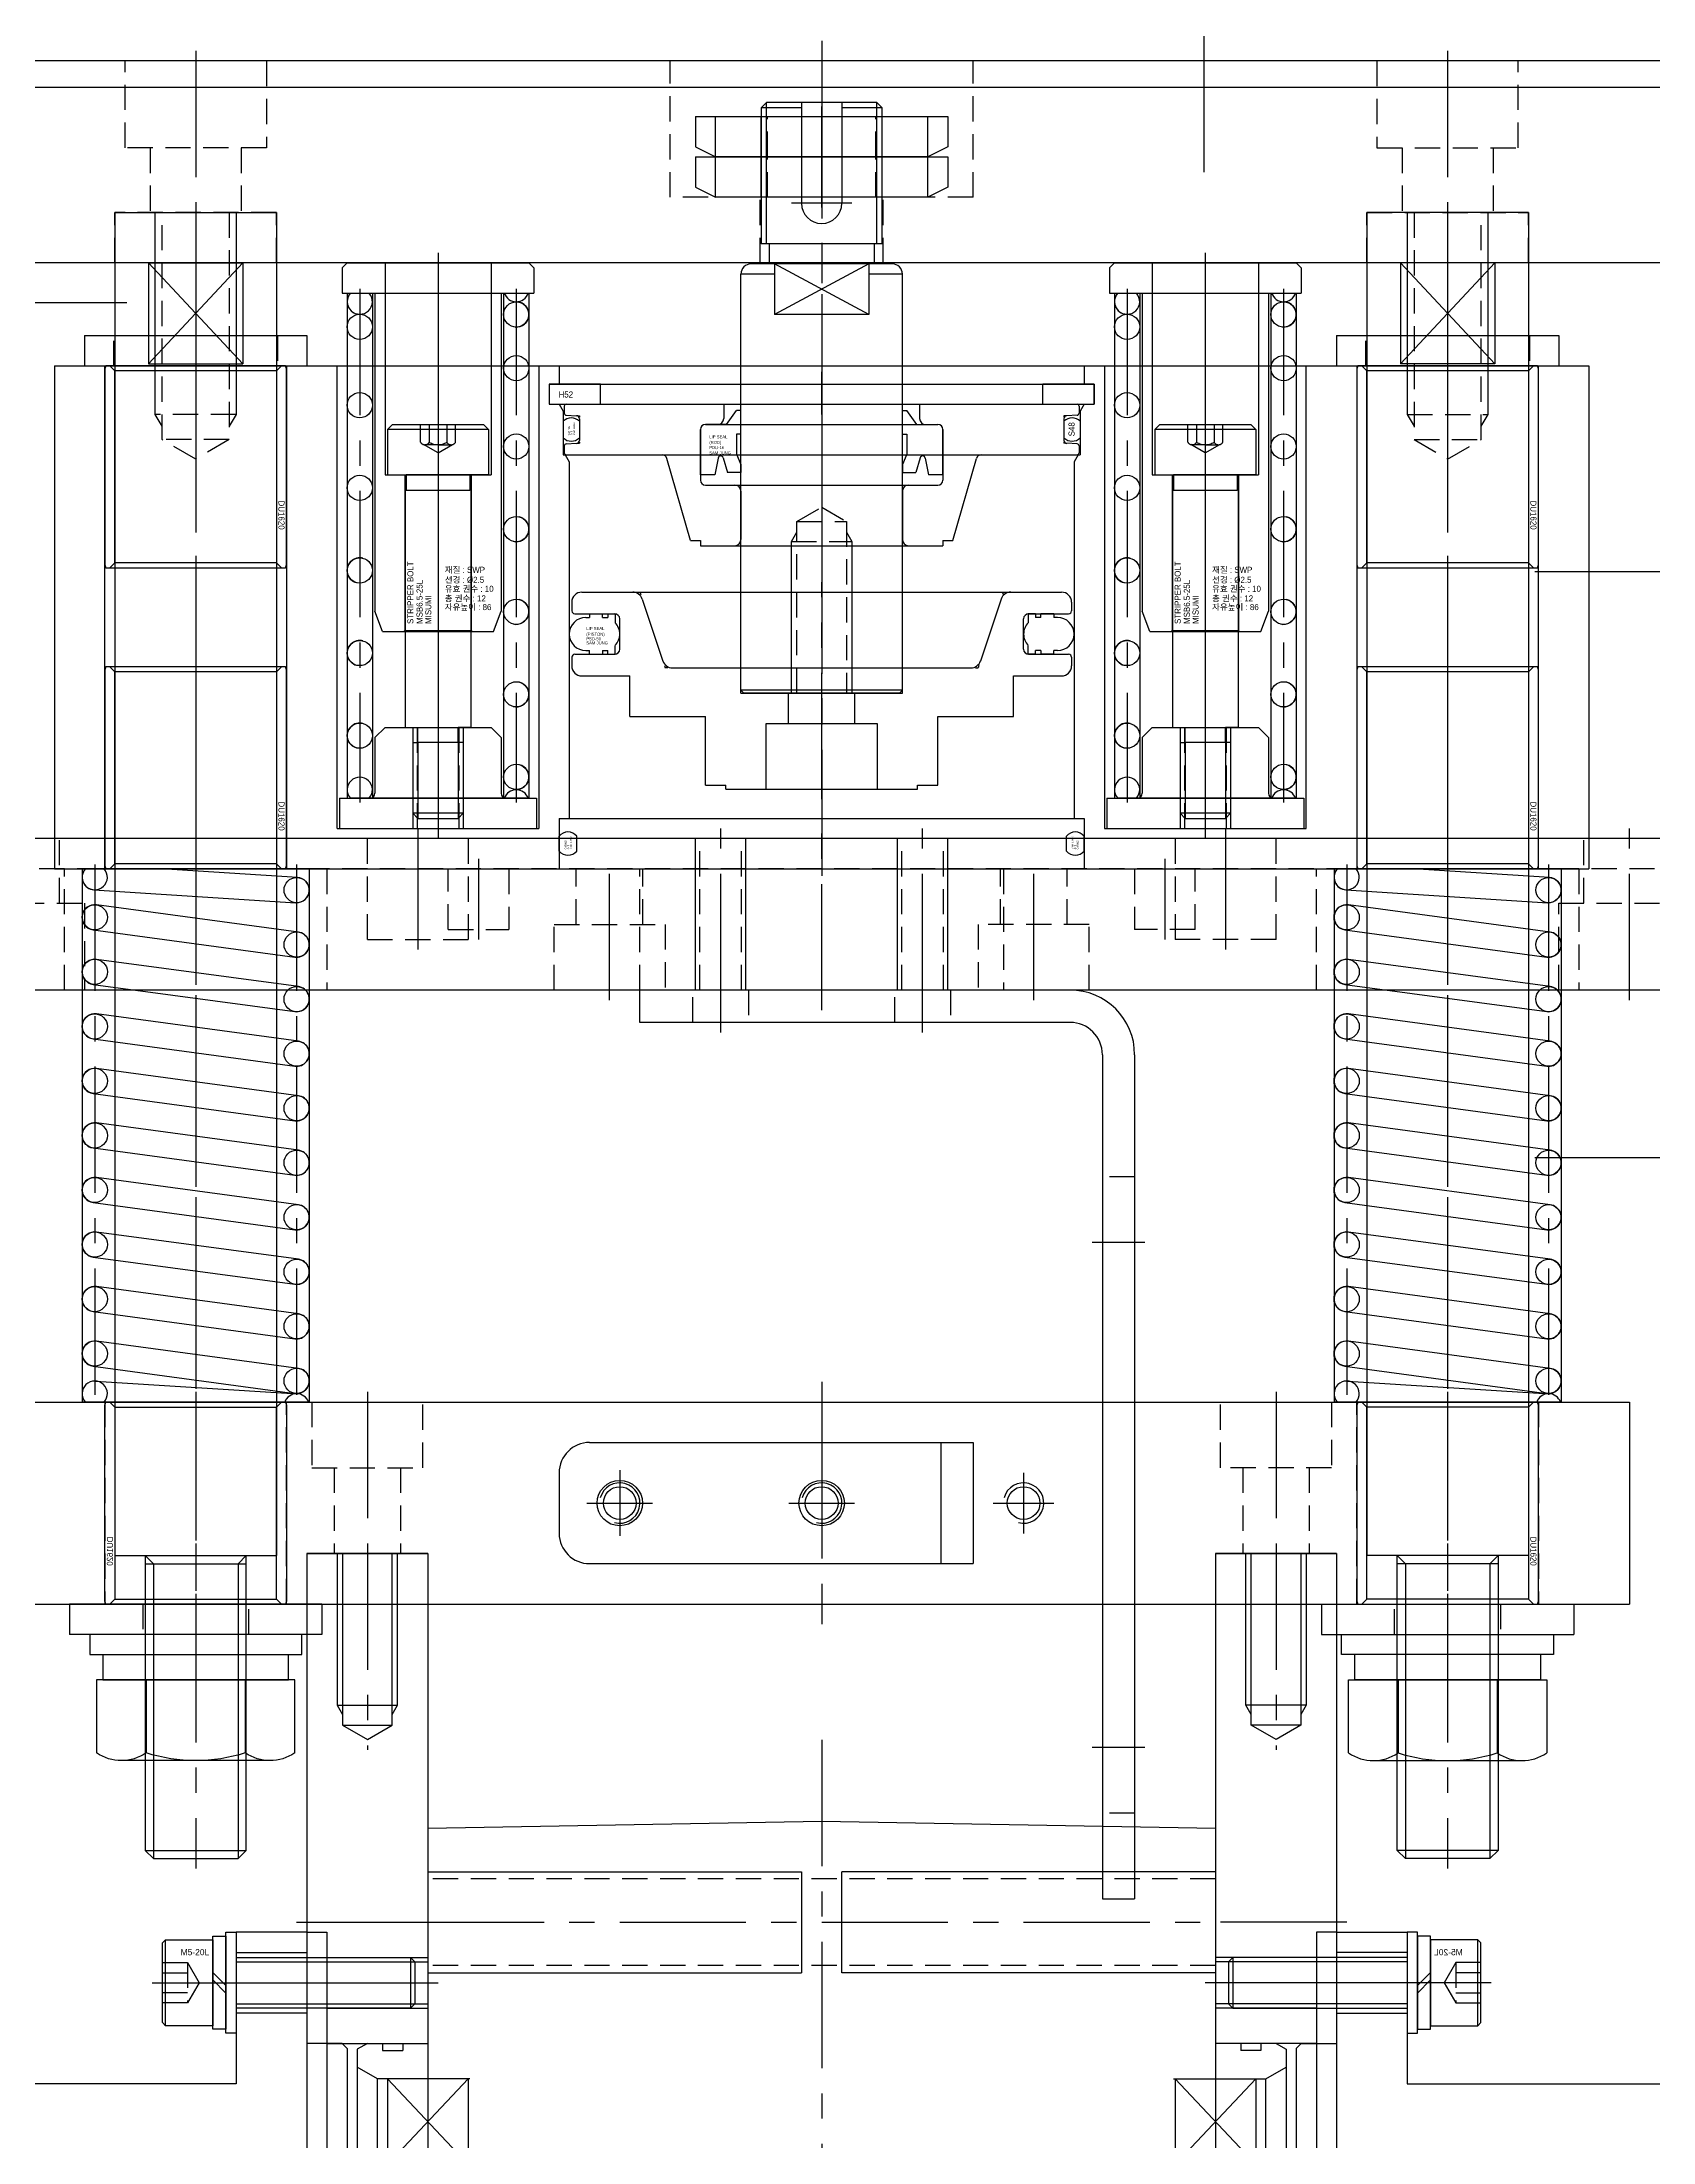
# Model space of a CAD drawing. Header units: inches. Extents: x 0 to 23821, y 0 to 11279.
# Drawn here: x 15064.4 to 15224, y 4701.2 to 4909.1 of the extents above; entities that cross this region are included whole.
import ezdxf
from ezdxf.enums import TextEntityAlignment as Align

# ---------------------------------------------------------------- set-up
doc = ezdxf.new("R2010")
doc.units = ezdxf.units.IN
doc.header["$LTSCALE"] = 10
doc.header["$MEASUREMENT"] = 0
for name, pattern in [('CENTER', [2, 1.25, -0.25, 0.25, -0.25]), ('HIDDEN', [0.375, 0.25, -0.125]), ('PHANTOM', [2.5, 1.25, -0.25, 0.25, -0.25, 0.25, -0.25])]:
    doc.linetypes.add(name, pattern=pattern)
for name, color, linetype in [('11', 1, 'CENTER'), ('22', 2, 'HIDDEN'), ('44', 4, 'Continuous'), ('55', 5, 'Continuous'), ('77', 40, 'HIDDEN'), ('99', 181, 'Continuous'), ('A', 8, 'Continuous'), ('BOM-T', 4, 'Continuous'), ('D', 3, 'Continuous'), ('T', 3, 'Continuous'), ('V', 1, 'Continuous'), ('Y', 60, 'Continuous')]:
    doc.layers.add(name, color=color, linetype=linetype)
doc.layers.add('33', color=3, linetype='PHANTOM', lineweight=9)
doc.styles.add('SCI', font='')
doc.styles.get("Standard").update_dxf_attribs({"font": 'arial.ttf'})
doc.styles.get('SCI').set_extended_font_data('Gulim')

# ---------------------------------------------------------------- blocks, each defined once
blk = doc.blocks.new('A$C04eb79b5')
for p, q in [((-9.5, 36), (-9, 36.5)), ((-9.5, 36), (-9.5, 33.5)), ((-9, 36.5), (9, 36.5)), ((-5.25, 36.5), (-5.25, 15.5)), ((5.25, 36.5), (5.25, 15.5)), ((9, 36.5), (9.5, 36)), ((9.5, 36), (9.5, 33.5)), ((-9.5, 33.5), (-6.25, 33.5)), ((-6.25, 33.5), (-6.25, 2)), ((6.25, 33.5), (9.5, 33.5)), ((6.25, 33.5), (6.25, 2)), ((-5.25, 15.5), (5.25, 15.5)), ((-3.3, 15.5), (-3.3, 0.1)), ((3.3, 15.5), (3.3, 0.1)), ((-5.5, 0), (-6.25, 2)), ((-5.5, 0), (5.5, 0)), ((-3.3, 0.1), (-3.4, 0)), ((-3.3, 0.1), (3.3, 0.1)), ((3.3, 0.1), (3.4, 0)), ((5.5, 0), (6.25, 2))]:
    blk.add_line(p, q)
at = {"layer": '11'}
blk.add_line((0, 37.5), (0, -1), dxfattribs=at)
blk = doc.blocks.new('A$C1a9499ba')
for p, q in [((-4.5, 5), (-5, 4.5)), ((5, 4.5), (-5, 4.5)), ((-5, 4.5), (-5, 0)), ((-4.5, 5), (4.5, 5)), ((5, 4.5), (4.5, 5)), ((5, 4.5), (5, 0)), ((-5, 0), (-3.15, 0)), ((3.15, 0), (-3.15, 0)), ((-3.15, 0), (-3.15, -1.5)), ((5, 0), (3.15, 0)), ((3.15, 0), (3.15, -1.5)), ((-3.25, -1.5), (-3.25, -25)), ((-3.25, -1.5), (-3.15, -1.5)), ((-3.15, -1.5), (3.15, -1.5)), ((3.25, -1.5), (3.15, -1.5)), ((3.25, -1.5), (3.25, -25)), ((-3.25, -25), (-2, -25)), ((-2.5, -26.5), (-2.5, -33.5)), ((-2.5, -26.5), (-2, -26.5)), ((-2, -25), (2, -25)), ((-2, -26.5), (-2, -25)), ((2, -26.5), (-2, -26.5)), ((2, -26.5), (2, -25)), ((3.25, -25), (2, -25)), ((2.5, -26.5), (2, -26.5)), ((2.5, -26.5), (2.5, -33.5)), ((-2, -34), (-2.5, -33.5)), ((-2, -34), (2, -34)), ((2, -34), (2.5, -33.5))]:
    blk.add_line(p, q)
at = {"layer": '11'}
blk.add_line((0, 6.5), (0, -35.5), dxfattribs=at)
at = {"layer": '22'}
for p, q in [((-1.73, 3.25), (-1.73, 5)), ((-0.87, 5), (-0.87, 3.25)), ((0.87, 5), (0.87, 3.25)), ((1.73, 3.25), (1.73, 5)), ((0, 2.19), (-1.43, 3.02)), ((0, 3), (-1.3, 3)), ((0, 2.19), (1.43, 3.02)), ((0, 3), (1.3, 3))]:
    blk.add_line(p, q, dxfattribs=at)
for centre, radius, start, end in [((-1.3, 3.5), 0.504, 210.6948, 329.3052), ((0, 4.64), 1.64, 238.2223, 301.7777), ((1.3, 3.5), 0.504, 210.6948, 329.3052)]:
    blk.add_arc(centre, radius, start, end, dxfattribs=at)
at = {"layer": 'T'}
for p, q in [((-2, -26.5), (-2, -34)), ((2, -26.5), (2, -34)), ((2.5, -33.5), (-2.5, -33.5))]:
    blk.add_line(p, q, dxfattribs=at)
at = {"layer": 'BOM-T', "color": 4, "style": 'SCI'}
for s, p in [('STRIPPER BOLT', (-2.44, -14.75)), ('MSB6.5-25L', (-1.53, -14.75)), ('MISUMI', (-0.67, -14.75))]:
    blk.add_text(s, height=0.6, rotation=90, dxfattribs=at).set_placement(p)
blk = doc.blocks.new('A$C4e8ac38a')
for p, q in [((-6.25, -1), (-5.25, 0)), ((-5.25, 0), (5.25, 0)), ((5.25, 0), (6.25, -1)), ((-6.25, -1), (-6.25, -6.5)), ((6.25, -1), (6.25, -6.5)), ((-9.75, -7), (-9.75, -10)), ((-9.75, -7), (9.75, -7)), ((9.75, -7), (9.75, -10)), ((-9.75, -10), (9.75, -10))]:
    blk.add_line(p, q)
for centre, start, end in [((-6.75, -6.5), 270, 0), ((6.75, -6.5), 180, 270)]:
    blk.add_arc(centre, 0.5, start, end)
at = {"layer": '11'}
blk.add_line((0, 1), (0, -11), dxfattribs=at)
at = {"layer": '22'}
for p, q in [((-2.07, 0), (-2.07, -10)), ((2.07, 0), (2.07, -10))]:
    blk.add_line(p, q, dxfattribs=at)
at = {"layer": 'T'}
for p, q in [((-2.5, 0), (-2.5, -10)), ((2.5, 0), (2.5, -10))]:
    blk.add_line(p, q, dxfattribs=at)
blk = doc.blocks.new('A$C8942ce96')
for p, q in [((-9, 50), (-9, 0)), ((-9, 50), (9, 50)), ((-6.5, 50), (-6.5, 0)), ((6.5, 50), (6.5, 0)), ((9, 50), (9, 0)), ((-9, 0), (-8.68, 0)), ((9, 0), (-8.68, 0))]:
    blk.add_line(p, q)
for centre in [(-7.75, 46.67), (7.75, 47.9), (7.75, 42.58), (-7.75, 38.91), (7.75, 34.82), (-7.75, 30.73), (7.75, 26.64), (-7.75, 22.55), (7.75, 18.46), (-7.75, 14.37), (7.75, 10.28), (-7.75, 6.19), (7.75, 2.1)]:
    blk.add_circle(centre, 1.25)
for centre, start, end in [((-7.75, 49.17), 138.1897, 265.3159), ((-7.75, 49.17), 138.1897, 41.8103), ((7.75, 50.41), 198.9072, 341.0928), ((7.75, 47.9), 265.3159, 85.3159), ((7.75, 26.64), 255.2194, 75.2194), ((-7.75, 22.55), 75.2194, 255.2194), ((7.75, 18.46), 255.2194, 75.2194), ((-7.75, 14.37), 75.2194, 255.2194), ((7.75, 10.28), 255.2194, 75.2194), ((-7.75, 6.19), 75.2194, 255.2194), ((-7.75, 0.83), 318.1897, 221.8103), ((7.75, 2.1), 255.2194, 75.2194), ((7.75, -0.42), 19.4712, 160.5288)]:
    blk.add_arc(centre, 1.25, start, end)
at = {"layer": '11'}
for p, q in [((0, 52.5), (0, -2.5)), ((-7.75, 50.42), (-7.75, -0.42)), ((7.75, 50.42), (7.75, -0.42))]:
    blk.add_line(p, q, dxfattribs=at)
at = {"layer": 'BOM-T', "style": 'SCI'}
for s, p in [('재질 : SWP', (0.67, 22.61)), ('선경 : %%C2.5', (0.67, 21.62)), ('유효 권수 : 10', (0.67, 20.73)), ('자유높이 : 86', (0.67, 18.92)), ('총 권수 : 12', (0.67, 19.78))]:
    blk.add_text(s, height=0.6, dxfattribs=at).set_placement(p, align=Align.MIDDLE_LEFT)
blk = doc.blocks.new('A$Cdd27287a')
for name, p in [('A$C04eb79b5', (0, 19.5)), ('A$C4e8ac38a', (0, 10))]:
    blk.add_blockref(name, p)
at = {"layer": '99'}
blk.add_blockref('A$C1a9499ba', (0, 35), dxfattribs=at)
at = {"layer": 'Y'}
blk.add_blockref('A$C8942ce96', (0, 3), dxfattribs=at)
blk = doc.blocks.new('A$C9f0eecd2')
for p, q in [((0, 49.8), (0, 0)), ((0, 49.8), (152, 49.8)), ((5, 0), (5, 49.8)), ((23, 49.8), (23, 0)), ((28, 4), (28, 49.8)), ((48, 49.8), (48, 4)), ((49, 48), (103, 48)), ((49, 48), (49, 46)), ((50, 49.8), (50, 48)), ((102, 49.8), (102, 48)), ((103, 48), (103, 46)), ((104, 49.8), (104, 4)), ((124, 4), (124, 49.8)), ((129, 49.8), (129, 0)), ((147, 0), (147, 49.8)), ((152, 49.8), (152, 0)), ((49, 46), (103, 46)), ((50, 46), (50.4, 45.31)), ((102, 46), (101.6, 45.31)), ((50.4, 45.31), (50.4, 41)), ((101.6, 45.31), (101.6, 41)), ((50.4, 41), (101.6, 41)), ((50.6, 41), (51, 40.31)), ((51, 40.31), (51, 5)), ((101.4, 41), (101, 40.31)), ((101, 40.31), (101, 5)), ((50, 5), (102, 5)), ((50, 5), (50, 0)), ((102, 5), (102, 0)), ((28, 4), (48, 4)), ((104, 4), (124, 4)), ((0, 0), (152, 0))]:
    blk.add_line(p, q)
at = {"layer": '11'}
for p, q in [((14, 50.8), (14, -1)), ((38, 50.8), (38, 3)), ((76, 51.8), (76, -2)), ((114, 50.8), (114, 3)), ((138, 50.8), (138, -1))]:
    blk.add_line(p, q, dxfattribs=at)
blk = doc.blocks.new('A$Cc19c7603')
for p, q in [((-25.3, 0), (25.3, 0)), ((-9.7, 0), (-9.7, -1.4)), ((9.7, 0), (9.7, -1.4)), ((-25.5, -0.2), (-25.5, -0.88)), ((-25.31, -1.08), (-24.28, -1.14)), ((-24, -1.43), (-24, -3.57)), ((-11.5, -2), (11.5, -2)), ((24, -1.43), (24, -3.57)), ((25.31, -1.08), (24.28, -1.14)), ((25.5, -0.2), (25.5, -0.88)), ((-25.5, -4.12), (-25.5, -4.8)), ((-25.31, -3.92), (-24.28, -3.86)), ((-12, -2.5), (-12, -7.5)), ((12, -2.5), (12, -7.5)), ((25.31, -3.92), (24.28, -3.86)), ((25.5, -4.12), (25.5, -4.8)), ((-25.3, -5), (-15.81, -5)), ((-13, -13.5), (-15.33, -5.36)), ((13, -13.5), (15.33, -5.36)), ((15.81, -5), (25.3, -5)), ((-11.5, -8), (11.5, -8)), ((-8, -8.6), (-8, -13.4)), ((8, -8.6), (8, -13.4)), ((-13, -13.5), (-12, -13.5)), ((-12, -13.5), (-12, -14)), ((-12, -14), (12, -14)), ((12, -13.5), (13, -13.5)), ((12, -13.5), (12, -14))]:
    blk.add_line(p, q)
for centre, radius, start, end in [((-25.3, -0.2), 0.2, 90, 180), ((25.3, -0.2), 0.2, 0, 90), ((-25.3, -0.88), 0.2, 180, 267), ((-24.3, -1.43), 0.3, 0, 87), ((-11.5, -2.5), 0.5, 90, 180), ((-10.3, -1.4), 0.6, 270, 0), ((10.3, -1.4), 0.6, 180, 270), ((11.5, -2.5), 0.5, 0, 90), ((24.3, -1.43), 0.3, 93, 180), ((25.3, -0.88), 0.2, 273, 0), ((-25.3, -4.12), 0.2, 93, 180), ((-24.3, -3.57), 0.3, 273, 0), ((24.3, -3.57), 0.3, 180, 267), ((25.3, -4.12), 0.2, 0, 87), ((-25.3, -4.8), 0.2, 180, 270), ((-15.81, -5.5), 0.5, 16, 90), ((15.81, -5.5), 0.5, 90, 164), ((25.3, -4.8), 0.2, 270, 0), ((-11.5, -7.5), 0.5, 180, 270), ((-8.6, -8.6), 0.6, 0, 90), ((8.6, -8.6), 0.6, 90, 180), ((11.5, -7.5), 0.5, 270, 0), ((-8.6, -13.4), 0.6, 270, 0), ((8.6, -13.4), 0.6, 180, 270)]:
    blk.add_arc(centre, radius, start, end)
at = {"layer": '11'}
for p, q in [((0, 1), (0, -15)), ((-24.11, -1.14), (-24, -1.15)), ((-24, -1.15), (-24, -1.26)), ((24.11, -1.14), (24, -1.15)), ((24, -1.15), (24, -1.26)), ((-24.11, -3.86), (-24, -3.85)), ((-24, -3.74), (-24, -3.85)), ((24, -3.74), (24, -3.85)), ((24.11, -3.86), (24, -3.85))]:
    blk.add_line(p, q, dxfattribs=at)
blk = doc.blocks.new('A$C24b7d5b9')
for p, q in [((-27, 2), (-27, 0)), ((-21.9, 2), (-27, 2)), ((-27, 0), (-21.9, 0)), ((-21.9, 0), (-21.9, 2)), ((27, 2), (21.9, 2)), ((21.9, 0), (21.9, 2)), ((21.9, 0), (27, 0)), ((27, 0), (27, 2))]:
    blk.add_line(p, q)
at = {"layer": '11'}
blk.add_line((0, -1), (0, 3.2), dxfattribs=at)
at = {"layer": 'BOM-T', "color": 4, "style": 'SCI'}
blk.add_text('H52', height=0.6, dxfattribs=at).set_placement((-26.06, 0.97), align=Align.MIDDLE_LEFT)
blk = doc.blocks.new('A$Cff9fe54a')
for p, q in [((-1.6, 0.83), (-1.6, -0.83)), ((0, 0.83), (0, -0.83)), ((48, 0.83), (48, -0.83)), ((49.6, 0.83), (49.6, -0.83))]:
    blk.add_line(p, q)
for centre, start, end in [((-0.8, 0), 45.9208, 134.0792), ((48.8, 0), 45.9208, 134.0792), ((-0.8, 0), 225.9208, 314.0792), ((48.8, 0), 225.9208, 314.0792)]:
    blk.add_arc(centre, 1.15, start, end)
at = {"layer": 'BOM-T', "color": 4, "style": 'SCI'}
for s, height, p in [('O-RING', 0.18, (-1.03, -0.57)), ('SMA JUNG', 0.18, (-0.52, -0.57)), ('S48', 0.6, (48.75, -0.67)), ('S48', 0.18, (-0.77, -0.57))]:
    blk.add_text(s, height=height, rotation=90, dxfattribs=at).set_placement(p, align=Align.MIDDLE_LEFT)
blk = doc.blocks.new('A$C997b4499')
for p, q in [((2.08, 0), (0, 0)), ((2.08, 0), (3.07, 1.4)), ((3.5, 1.4), (3.07, 1.4)), ((3.5, -0.96), (3.5, 1.4)), ((19.5, -0.96), (19.5, 1.4)), ((19.5, 1.4), (19.93, 1.4)), ((20.92, 0), (19.93, 1.4)), ((20.92, 0), (23, 0)), ((-0.5, -5), (-0.5, -0.5)), ((3.5, -0.96), (3.08, -0.96)), ((3.08, -0.96), (3.08, -2.93)), ((19.5, -0.96), (19.92, -0.96)), ((19.92, -0.96), (19.92, -2.93)), ((23.5, -5), (23.5, -0.5)), ((1.24, -3.32), (0.92, -5)), ((1.75, -3.29), (2.18, -4.75)), ((3.08, -2.93), (3.5, -3.97)), ((3.5, -3.97), (3.5, -4.75)), ((19.92, -2.93), (19.5, -3.97)), ((19.5, -3.97), (19.5, -4.75)), ((21.25, -3.29), (20.82, -4.75)), ((21.76, -3.32), (22.08, -5)), ((0.92, -5), (-0.5, -5)), ((3.5, -4.75), (2.18, -4.75)), ((19.5, -4.75), (20.82, -4.75)), ((23.5, -5), (22.08, -5))]:
    blk.add_line(p, q)
for centre, radius, start, end in [((0, -0.5), 0.5, 90, 180), ((23, -0.5), 0.5, 0, 90), ((1.5, -3.37), 0.266, 16.1697, 169.2292), ((21.5, -3.37), 0.266, 10.7708, 163.8303)]:
    blk.add_arc(centre, radius, start, end)
at = {"layer": 'BOM-T', "color": 4, "style": 'SCI'}
for s, p in [('(ROD)', (0.37, -1.78)), ('LIP SEAL', (0.37, -1.22)), ('SAM JUNG', (0.37, -2.81)), ('PDU-16', (0.37, -2.29))]:
    blk.add_text(s, height=0.3, dxfattribs=at).set_placement(p, align=Align.MIDDLE_LEFT)
blk = doc.blocks.new('A$Ca75ebea3')
for p, q in [((-1.75, -0.75), (-1.75, 0.75)), ((0, -0.75), (0, 0.75)), ((48.5, -0.75), (48.5, 0.75)), ((50.25, -0.75), (50.25, 0.75))]:
    blk.add_line(p, q)
for centre, start, end in [((-0.88, 0), 40.4591, 139.5409), ((49.37, 0), 40.4591, 139.5409), ((-0.88, 0), 220.4591, 319.5409), ((49.37, 0), 220.4591, 319.5409)]:
    blk.add_arc(centre, 1.15, start, end)
at = {"layer": 'BOM-T', "color": 4, "style": 'SCI'}
for s, p in [('O-RING', (-1.11, -0.57)), ('SMA JUNG', (-0.6, -0.57)), ('SMA JUNG', (49.09, -0.57)), ('O-RING', (49.6, -0.57)), ('S48', (-0.85, -0.57)), ('S48', (49.34, -0.57))]:
    blk.add_text(s, height=0.18, rotation=90, dxfattribs=at).set_placement(p, align=Align.MIDDLE_LEFT)
blk = doc.blocks.new('A$C4dc35605')
for p, q in [((-11, 3), (-11, 0)), ((-11, 3), (11, 3)), ((11, 3), (11, 0)), ((-11, 0), (11, 0))]:
    blk.add_line(p, q)
at = {"layer": '11'}
blk.add_line((0, 4), (0, -1), dxfattribs=at)
at = {"layer": '22'}
for p, q in [((-8.1, 0), (-8.1, 3)), ((8.1, 3), (8.1, 0))]:
    blk.add_line(p, q, dxfattribs=at)
blk = doc.blocks.new('A$Cb0f502e2')
for p, q in [((-8.892, 0), (-9, -0.3)), ((8.892, 0), (-8.892, 0)), ((-8, -0.5), (-8.5, 0)), ((8.5, 0), (8, -0.5)), ((9, -0.3), (8.892, 0)), ((-9, -0.3), (-9, -19.7)), ((-8, -19.5), (-8, -0.5)), ((8, -0.5), (-8, -0.5)), ((8, -0.5), (8, -19.5)), ((9, -19.7), (9, -0.3)), ((-9, -19.7), (-8.892, -20)), ((-8.892, -20), (8.892, -20)), ((-8.5, -20), (-8, -19.5)), ((8, -19.5), (-8, -19.5)), ((8, -19.5), (8.5, -20)), ((8.892, -20), (9, -19.7))]:
    blk.add_line(p, q)
at = {"layer": '11'}
blk.add_line((0, 1), (0, -21), dxfattribs=at)
at = {"layer": 'BOM-T', "color": 4, "style": 'SCI'}
blk.add_text('DU1620', height=0.6, rotation=270, dxfattribs=at).set_placement((8.2, -13.333))
blk = doc.blocks.new('A$Cca6c217e')
for p, q in [((-5.46, 58.5), (-6, 57.96)), ((5.46, 58.5), (-5.46, 58.5)), ((-2, 58.5), (-2, 48.5)), ((2, 58.5), (2, 48.5)), ((6, 57.96), (5.46, 58.5)), ((-6, 57.96), (-6, 44.5)), ((-2, 57.96), (-6, 57.96)), ((6, 57.96), (2, 57.96)), ((6, 44.5), (6, 57.96)), ((6, 44.5), (-6, 44.5)), ((-5.2, 44.5), (-5.2, 42.5)), ((5.2, 44.5), (5.2, 42.5)), ((7, 42.5), (-7, 42.5)), ((-4.66, 42.5), (-4.66, 37.5)), ((4.66, 42.5), (4.66, 37.5)), ((-8, 0.3), (-8, 41.5)), ((8, 0.3), (8, 41.5)), ((4.66, 37.5), (-4.66, 37.5)), ((-7.7, 0), (-8, 0.3)), ((7.7, 0), (-7.7, 0)), ((8, 0.3), (7.7, 0))]:
    blk.add_line(p, q)
for centre, radius, start, end in [((0, 48.5), 2, 180, 0), ((-7, 41.5), 1, 90, 180), ((7, 41.5), 1, 0, 90)]:
    blk.add_arc(centre, radius, start, end)
at = {"layer": '11'}
for p, q in [((0, 59.5), (0, -1)), ((3, 48.5), (-3, 48.5))]:
    blk.add_line(p, q, dxfattribs=at)
at = {"layer": '22'}
for p, q in [((-2.46, 17), (0, 18.42)), ((-2.46, 0), (-2.46, 17)), ((-2.46, 17), (2.46, 17)), ((0, 18.42), (2.46, 17)), ((2.46, 17), (2.46, 0)), ((-3, 15), (3, 15))]:
    blk.add_line(p, q, dxfattribs=at)
at = {"layer": 'A'}
for p, q in [((4.66, 37.5), (-4.66, 42.5)), ((4.66, 42.5), (-4.66, 37.5)), ((-4.66, 41.5), (-8, 41.5)), ((8, 41.5), (4.66, 41.5)), ((8, 0.3), (-8, 0.3))]:
    blk.add_line(p, q, dxfattribs=at)
at = {"layer": 'T'}
for p, q in [((-5.46, 44.5), (-5.46, 58.5)), ((5.46, 44.5), (5.46, 58.5)), ((-3, 15), (-2.46, 15.94)), ((-3, 0), (-3, 15)), ((2.46, 15.94), (3, 15)), ((3, 15), (3, 0))]:
    blk.add_line(p, q, dxfattribs=at)
blk = doc.blocks.new('A$Cc859a43e')
for p, q in [((-24.75, 9), (-24.75, 8.15)), ((-23.75, 10), (23.75, 10)), ((-17.77, 9.32), (-15.73, 3.18)), ((17.77, 9.32), (15.73, 3.18)), ((24.75, 9), (24.75, 8.15)), ((-24.45, 7.85), (-20.5, 7.85)), ((-20, 4.35), (-20, 7.35)), ((20, 4.35), (20, 7.35)), ((20.5, 7.85), (24.45, 7.85)), ((-24.75, 3.55), (-24.75, 2.7)), ((-24.45, 3.85), (-20.5, 3.85)), ((-14.78, 2.5), (14.78, 2.5)), ((-8, 0), (-8, 2.5)), ((8, 0), (8, 2.5)), ((20.5, 3.85), (24.45, 3.85)), ((24.75, 3.55), (24.75, 2.7)), ((-23.75, 1.7), (-19, 1.7)), ((-19, -2.3), (-19, 1.7)), ((-8, 0), (8, 0)), ((3.3, -3), (3.3, 0)), ((19, 1.7), (23.75, 1.7)), ((19, -2.3), (19, 1.7)), ((-3.3, -3), (-3.3, 0)), ((-19, -2.3), (-11.5, -2.3)), ((-11.5, -9.1), (-11.5, -2.3)), ((-5.5, -9.5), (-5.5, -3)), ((-5.5, -3), (5.5, -3)), ((5.5, -3), (5.5, -9.5)), ((11.5, -2.3), (19, -2.3)), ((11.5, -9.1), (11.5, -2.3)), ((-11.5, -9.1), (-9.5, -9.1)), ((-9.5, -9.5), (-9.5, -9.1)), ((-9.5, -9.5), (9.5, -9.5)), ((9.5, -9.1), (11.5, -9.1)), ((9.5, -9.5), (9.5, -9.1))]:
    blk.add_line(p, q)
for centre, radius, start, end in [((-23.75, 9), 1, 90, 180), ((-18.72, 9), 1, 18.4349, 90), ((18.72, 9), 1, 90, 161.5651), ((23.75, 9), 1, 0, 90), ((-24.45, 8.15), 0.3, 180, 270), ((-20.5, 7.35), 0.5, 360, 90), ((20.5, 7.35), 0.5, 90, 180), ((24.45, 8.15), 0.3, 270, 0), ((-20.5, 4.35), 0.5, 270, 360), ((20.5, 4.35), 0.5, 180, 270), ((-24.45, 3.55), 0.3, 90, 180), ((-23.75, 2.7), 1, 180, 270), ((-14.78, 3.5), 1, 198.4349, 270), ((14.78, 3.5), 1, 270, 341.5651), ((23.75, 2.7), 1, 270, 0), ((24.45, 3.55), 0.3, 0, 90)]:
    blk.add_arc(centre, radius, start, end)
at = {"layer": '11'}
for p, q in [((0, -10.5), (0, 11)), ((-18, 10), (-17.92, 9.76)), ((18, 10), (17.92, 9.76)), ((-15.58, 2.74), (-15.5, 2.5)), ((-15.25, 2.5), (-15.5, 2.5)), ((15.25, 2.5), (15.5, 2.5)), ((15.58, 2.74), (15.5, 2.5))]:
    blk.add_line(p, q, dxfattribs=at)
blk = doc.blocks.new('A$C59bf984f')
for p, q in [((-3.36, 1.64), (-2.98, 1.64)), ((-2.98, 2), (-1.7, 2)), ((-2.98, 2), (-2.98, 1.64)), ((-1.7, 1.64), (-1.7, 2)), ((-1.7, 1.64), (-1.17, 1.64)), ((-1.17, 2), (-1.17, 1.64)), ((-1.17, 2), (-0.44, 2)), ((-0.44, 2), (-0.44, 1.12)), ((40.44, 2), (40.44, 1.12)), ((41.17, 2), (40.44, 2)), ((41.17, 2), (41.17, 1.64)), ((41.7, 1.64), (41.17, 1.64)), ((42.98, 2), (41.7, 2)), ((41.7, 1.64), (41.7, 2)), ((42.98, 2), (42.98, 1.64)), ((43.36, 1.64), (42.98, 1.64)), ((-3.36, -1.64), (-2.98, -1.64)), ((-2.98, -2), (-2.98, -1.64)), ((-2.98, -2), (-1.7, -2)), ((-1.7, -1.64), (-1.7, -2)), ((-1.7, -1.64), (-1.17, -1.64)), ((-1.17, -2), (-1.17, -1.64)), ((-1.17, -2), (-0.44, -2)), ((-0.44, -2), (-0.44, -1.12)), ((40.44, -2), (40.44, -1.12)), ((41.17, -2), (40.44, -2)), ((41.17, -2), (41.17, -1.64)), ((41.7, -1.64), (41.17, -1.64)), ((41.7, -1.64), (41.7, -2)), ((42.98, -2), (41.7, -2)), ((42.98, -2), (42.98, -1.64)), ((43.36, -1.64), (42.98, -1.64))]:
    blk.add_line(p, q)
for centre, start, end in [((-3.36, 0), 90, 180), ((-3.36, 0), 180, 270), ((-1.64, 0), 0, 42.8687), ((-1.64, 0), 317.1313, 0), ((41.64, 0), 137.1313, 180), ((41.64, 0), 180, 222.8687), ((43.36, 0), 0, 90), ((43.36, 0), 270, 0)]:
    blk.add_arc(centre, 1.64, start, end)
at = {"layer": 'BOM-T', "color": 4, "style": 'SCI'}
for s, p in [('(PISTON)', (-3.31, -0.02)), ('LIP SEAL', (-3.31, 0.55)), ('SAM JUNG', (-3.31, -0.88)), ('PSD-50', (-3.31, -0.47))]:
    blk.add_text(s, height=0.3, dxfattribs=at).set_placement(p, align=Align.MIDDLE_LEFT)
blk = doc.blocks.new('A$Ccc3c0623')
for name in ['A$Cca6c217e', 'A$Cc859a43e']:
    blk.add_blockref(name, (0, -58.5))
at = {"layer": '44'}
blk.add_blockref('A$C59bf984f', (-20, -52.65), dxfattribs=at)
blk = doc.blocks.new('A$Cedf4c1f7')
for p, q in [((-12.5, 4), (12.5, 4)), ((-12.5, 4), (-12.5, 1)), ((-10.5, 0), (-10.5, 4)), ((10.5, 0), (10.5, 4)), ((12.5, 4), (12.5, 1)), ((-12.5, 1), (-10.5, 0)), ((10.5, 0), (-10.5, 0)), ((12.5, 1), (10.5, 0))]:
    blk.add_line(p, q)
at = {"layer": '11'}
blk.add_line((0, -1), (0, 5), dxfattribs=at)
at = {"layer": '22'}
for p, q in [((-5.375, 0), (-5.375, 4)), ((5.375, 0), (5.375, 4))]:
    blk.add_line(p, q, dxfattribs=at)
at = {"layer": 'T'}
for p, q in [((-6, 0), (-6, 4)), ((6, 0), (6, 4))]:
    blk.add_line(p, q, dxfattribs=at)
blk = doc.blocks.new('A$Ca397298f')
for name, p in [('A$Ccc3c0623', (76, 75.9)), ('A$Cdd27287a', (38, 4)), ('A$Cdd27287a', (114, 4)), ('A$C4dc35605', (14, 49.8)), ('A$C4dc35605', (138, 49.8)), ('A$C9f0eecd2', (0, 0)), ('A$Cc19c7603', (76, 46))]:
    blk.add_blockref(name, p)
at = {"layer": '44'}
for name, p in [('A$Cedf4c1f7', (76, 70.5)), ('A$Cedf4c1f7', (76, 66.5)), ('A$Cb0f502e2', (14, 49.8)), ('A$Cb0f502e2', (138, 49.8)), ('A$C24b7d5b9', (76, 46)), ('A$Cff9fe54a', (52, 43.5)), ('A$C997b4499', (64.5, 44)), ('A$Cb0f502e2', (14, 20)), ('A$Cb0f502e2', (138, 20)), ('A$Ca75ebea3', (51.75, 2.5))]:
    blk.add_blockref(name, p, dxfattribs=at)
blk = doc.blocks.new('A$C28633b71')
for p, q in [((-12.5, 0), (-12.5, -3)), ((-12.5, 0), (12.5, 0)), ((12.5, 0), (12.5, -3)), ((-12.5, -3), (12.5, -3))]:
    blk.add_line(p, q)
at = {"layer": '11'}
blk.add_line((0, 1), (0, -4), dxfattribs=at)
at = {"layer": '22'}
for p, q in [((-5.25, -3), (-5.25, 0)), ((5.25, 0), (5.25, -3))]:
    blk.add_line(p, q, dxfattribs=at)
blk = doc.blocks.new('A$C0368057b')
for p, q in [((-10.5, -2), (-10.5, 0)), ((-10.5, 0), (10.5, 0)), ((10.5, 0), (10.5, -2)), ((10.5, -2), (-10.5, -2)), ((9.2, -2), (-9.2, -2)), ((-9.2, -4.5), (-9.2, -2)), ((9.2, -2), (9.2, -4.5)), ((-9.81, -4.5), (9.81, -4.5)), ((-9.81, -11.74), (-9.81, -4.5)), ((9.2, -4.5), (-9.2, -4.5)), ((-4.91, -4.5), (-4.91, -11.74)), ((4.91, -4.5), (4.91, -11.74)), ((9.81, -4.5), (9.81, -11.74)), ((-7.36, -12.5), (7.36, -12.5))]:
    blk.add_line(p, q)
for centre, radius, start, end in [((-7.36, -8.16), 4.34, 235.6158, 304.3842), ((0, 3.74), 16.24, 252.412, 287.588), ((7.36, -8.16), 4.34, 235.6158, 304.3842)]:
    blk.add_arc(centre, radius, start, end)
blk = doc.blocks.new('A$C503d958c')
for p, q in [((295, 20), (27, 20)), ((295, 17.37), (27, 17.37)), ((322, 0), (0, 0))]:
    blk.add_line(p, q)
at = {"layer": '11'}
for p, q in [((99, 21), (99, -1)), ((161, 22), (161, -2)), ((223, 21), (223, -1))]:
    blk.add_line(p, q, dxfattribs=at)
at = {"layer": '22'}
for p, q in [((92, 11.4), (92, 20)), ((106, 20), (106, 11.4)), ((146, 6.5), (146, 20)), ((176, 6.5), (176, 20)), ((216, 20), (216, 11.4)), ((230, 11.4), (230, 20)), ((106, 11.4), (92, 11.4)), ((94.5, 11.4), (94.5, 5)), ((103.5, 11.4), (103.5, 5)), ((216, 11.4), (230, 11.4)), ((218.5, 11.4), (218.5, 5)), ((227.5, 11.4), (227.5, 5)), ((176, 6.5), (146, 6.5)), ((154.9, 0), (154.9, 6.5)), ((167.1, 0), (167.1, 6.5)), ((107, 5), (91, 5)), ((91, 0), (91, 5)), ((107, 0), (107, 5)), ((215, 5), (231, 5)), ((215, 0), (215, 5)), ((231, 0), (231, 5))]:
    blk.add_line(p, q, dxfattribs=at)
blk = doc.blocks.new('A$Ccad19904')
for p, q in [((-8, 0), (-8, -133)), ((-8, 0), (8, 0)), ((8, 0), (8, -133)), ((-4.66, -5), (4.66, -5)), ((-4.66, -5), (-4.66, -15)), ((4.66, -5), (4.66, -15)), ((-4.66, -15), (4.66, -15)), ((-8, -133), (8, -133)), ((-5, -133), (-5, -162.19)), ((5, -162.19), (5, -133)), ((-5, -162.19), (-4.19, -163)), ((-5, -162.19), (5, -162.19)), ((4.19, -163), (5, -162.19)), ((-4.19, -163), (4.19, -163))]:
    blk.add_line(p, q)
at = {"layer": '11'}
blk.add_line((0, 1), (0, -164), dxfattribs=at)
at = {"layer": '22'}
for p, q in [((-3.32, -22.5), (-3.32, 0)), ((3.32, 0), (3.32, -22.5)), ((4, -20), (-4, -20)), ((0, -24.42), (-3.32, -22.5)), ((3.32, -22.5), (-3.32, -22.5)), ((3.32, -22.5), (0, -24.42))]:
    blk.add_line(p, q, dxfattribs=at)
at = {"layer": 'A'}
for p, q in [((-4.66, -5), (4.66, -15)), ((-4.66, -15), (4.66, -5))]:
    blk.add_line(p, q, dxfattribs=at)
at = {"layer": 'T'}
for p, q in [((-4, -20), (-4, 0)), ((4, 0), (4, -20)), ((-3.32, -21.17), (-4, -20)), ((4, -20), (3.32, -21.17)), ((-5, -133), (-4.19, -133.81)), ((4.19, -133.81), (5, -133)), ((-5, -133.81), (5, -133.81)), ((-4.19, -133.81), (-4.19, -163)), ((4.19, -133.81), (4.19, -163))]:
    blk.add_line(p, q, dxfattribs=at)
blk = doc.blocks.new('A$Cd9f11a1d')
for name, p in [('A$C503d958c', (0, -18)), ('A$Ccad19904', (99, -13)), ('A$C28633b71', (223, -150.8))]:
    blk.add_blockref(name, p)
at = {"xscale": -1}
for name, p in [('A$Ccad19904', (223, -13)), ('A$C28633b71', (99, -150.8))]:
    blk.add_blockref(name, p, dxfattribs=at)
at = {"layer": '44', "xscale": -1}
blk.add_blockref('A$C0368057b', (99, -153.8), dxfattribs=at)
at = {"layer": '44'}
blk.add_blockref('A$C0368057b', (223, -153.8), dxfattribs=at)
blk = doc.blocks.new('A$C347041c7')
for p, q in [((25.92, 46), (14.5, 46)), ((23, 44), (24.15, 46)), ((26.5, 45), (25.92, 46)), ((14.5, 44), (23, 44)), ((23, 34.85), (23, 44)), ((26.5, 45), (26.5, 43.5)), ((23, 43), (14.5, 43)), ((23, 35), (14.5, 43)), ((14.5, 35), (23, 43)), ((25.8, 43.5), (25.8, 41.5)), ((26.5, 43.5), (25.8, 43.5)), ((26.5, 41.5), (25.8, 41.5)), ((26.5, 41.5), (26.5, 39)), ((47.82, 39), (26.5, 39)), ((47.82, 39), (48.5, 0)), ((23, 35), (14.5, 35)), ((48.5, 0), (47.82, -39)), ((23, -35), (14.5, -35)), ((23, -35), (14.5, -43)), ((14.5, -35), (23, -43)), ((23, -34.85), (23, -44)), ((47.82, -39), (26.5, -39)), ((26.5, -41.5), (26.5, -39)), ((25.8, -43.5), (25.8, -41.5)), ((26.5, -41.5), (25.8, -41.5)), ((23, -43), (14.5, -43)), ((26.5, -43.5), (25.8, -43.5)), ((26.5, -45), (26.5, -43.5)), ((14.5, -44), (23, -44)), ((23, -44), (24.15, -46)), ((26.5, -45), (25.92, -46)), ((25.92, -46), (14.5, -46))]:
    blk.add_line(p, q)
at = {"layer": '11'}
for p, q in [((38.5, 40), (38.5, -40)), ((56.55, 0), (-103.66, 0))]:
    blk.add_line(p, q, dxfattribs=at)
at = {"layer": '22'}
for p, q in [((34.2, -39), (34.2, 39)), ((42.8, -39), (42.8, 39))]:
    blk.add_line(p, q, dxfattribs=at)
at = {"layer": '33'}
for p, q in [((26.5, 39), (-26.5, 39)), ((26.5, -39), (-26.5, -39))]:
    blk.add_line(p, q, dxfattribs=at)
at = {"layer": 'T'}
for p, q in [((33.5, 39), (33.5, 2)), ((43.5, 39), (43.5, 2)), ((43.5, 2), (33.5, 2)), ((33.5, -2), (43.5, -2)), ((33.5, -39), (33.5, -2)), ((43.5, -39), (43.5, -2))]:
    blk.add_line(p, q, dxfattribs=at)
blk = doc.blocks.new('A$C1ed598dd')
for p, q in [((-35, 15), (-35, -5)), ((-35, 15), (125, 15)), ((125, 15), (125, -5)), ((6, 0), (-6, 0)), ((-6, 0), (-6, -5)), ((6, 0), (6, -5)), ((84, 0), (96, 0)), ((84, 0), (84, -5)), ((96, 0), (96, -5)), ((-35, -5), (125, -5))]:
    blk.add_line(p, q)
for centre in [(25, 5), (45, 5), (65, 5)]:
    blk.add_circle(centre, 1.62)
at = {"layer": '11'}
for p, q in [((45, 17), (45, -7)), ((-17, 16), (-17, -6)), ((0, 16), (0, -6)), ((90, 16), (90, -6)), ((107, 16), (107, -6)), ((25, 8), (25, 2)), ((45, 8), (45, 2)), ((65, 8), (65, 2)), ((22, 5), (28, 5)), ((42, 5), (48, 5)), ((62, 5), (68, 5))]:
    blk.add_line(p, q, dxfattribs=at)
at = {"layer": '22'}
for p, q in [((-5.5, 15), (-5.5, 8.5)), ((5.5, 8.5), (5.5, 15)), ((84.5, 8.5), (84.5, 15)), ((95.5, 15), (95.5, 8.5)), ((-5.5, 8.5), (5.5, 8.5)), ((-3.3, 8.5), (-3.3, 0)), ((3.3, 8.5), (3.3, 0)), ((95.5, 8.5), (84.5, 8.5)), ((86.7, 8.5), (86.7, 0)), ((93.3, 8.5), (93.3, 0))]:
    blk.add_line(p, q, dxfattribs=at)
at = {"layer": '77'}
for p, q in [((-26, 15), (-26, -5)), ((-8, -5), (-8, 15)), ((98, -5), (98, 15)), ((116, 15), (116, -5))]:
    blk.add_line(p, q, dxfattribs=at)
at = {"layer": 'T'}
for centre in [(25, 5), (45, 5), (65, 5)]:
    blk.add_arc(centre, 2, 255, 165, dxfattribs=at)
at = {"layer": '44', "xscale": -1}
blk.add_blockref('A$Cb0f502e2', (-17, 15), dxfattribs=at)
at = {"layer": '44'}
blk.add_blockref('A$Cb0f502e2', (107, 15), dxfattribs=at)
blk = doc.blocks.new('A$Cd14c2dac')
for p, q in [((-3, 6), (35, 6)), ((31.8, 6), (31.8, -6)), ((35, 6), (35, -6)), ((-6, 3), (-6, -3)), ((-3, -6), (35, -6))]:
    blk.add_line(p, q)
for centre in [(0, 0), (20, 0)]:
    blk.add_circle(centre, 2.25)
for centre, start, end in [((-3, 3), 90, 180), ((-3, -3), 180, 270)]:
    blk.add_arc(centre, 3, start, end)
at = {"layer": '11'}
for p, q in [((0, 3.25), (0, -3.25)), ((20, 3.25), (20, -3.25)), ((-3.25, 0), (3.25, 0)), ((16.75, 0), (23.25, 0))]:
    blk.add_line(p, q, dxfattribs=at)
blk = doc.blocks.new('A$Ccc1bbfdf')
for p, q in [((33.5, 15), (33.5, 0)), ((40.5, 15), (33.5, 15)), ((40.5, 15), (40.5, 4)), ((33.5, 13), (40.5, 13)), ((40.5, 7), (33.5, 7)), ((44, 4), (40.5, 4)), ((44, 4), (44.5, 3.5)), ((44.5, 3.5), (44.5, -48.5)), ((-39.5, 0), (-39.5, -45)), ((33.5, 0), (-39.5, 0)), ((-36.7, -4), (-39.5, -4)), ((-36.7, -3), (-36.7, -42)), ((-35, -3), (-36.7, -3)), ((-35, -3), (-35, -42)), ((-26, -4), (-35, -4)), ((-26, -4), (-26, -41)), ((44.5, -6.5), (-26, -6.5)), ((44.5, -38.5), (-26, -38.5)), ((-36.7, -41), (-39.5, -41)), ((-26, -41), (-35, -41)), ((-35, -42), (-36.7, -42)), ((33.5, -45), (-39.5, -45)), ((33.5, -45), (33.5, -60)), ((44, -49), (40.5, -49)), ((40.5, -49), (40.5, -60)), ((44, -49), (44.5, -48.5)), ((40.5, -52), (33.5, -52)), ((33.5, -58), (40.5, -58)), ((40.5, -60), (33.5, -60))]:
    blk.add_line(p, q)
at = {"layer": '11'}
for p, q in [((32.5, 10), (41.5, 10)), ((45.5, -22.5), (-38.5, -22.5)), ((32.5, -55), (41.5, -55))]:
    blk.add_line(p, q, dxfattribs=at)
blk = doc.blocks.new('A$C40185bd2')
for p, q in [((0, 0), (12, 0)), ((0, 0), (0, -154)), ((3.54, 0), (3.54, -17)), ((8.46, -17), (8.46, 0)), ((12, 0), (12, -154)), ((3, -15), (9, -15)), ((3.54, -17), (6, -18.42)), ((3.54, -17), (8.46, -17)), ((6, -18.42), (8.46, -17)), ((0, -37.5), (2, -37.5)), ((2, -37.5), (2, -112.5)), ((2, -40.43), (12, -40.43)), ((2, -44.57), (12, -44.57)), ((2, -48.5), (12, -48.5)), ((2, -101.5), (12, -101.5)), ((2, -105.43), (12, -105.43)), ((2, -109.57), (12, -109.57)), ((0, -112.5), (2, -112.5)), ((0, -154), (12, -154))]:
    blk.add_line(p, q)
at = {"layer": '11'}
for p, q in [((6, 1), (6, -19.42)), ((-1, -36.5), (13, -36.5)), ((1, -42.5), (13, -42.5)), ((-1, -75), (13, -75)), ((1, -107.5), (13, -107.5)), ((-1, -143.5), (13, -143.5))]:
    blk.add_line(p, q, dxfattribs=at)
at = {"layer": '22'}
for p, q in [((0, -138), (12, -138)), ((12, -149), (0, -149))]:
    blk.add_line(p, q, dxfattribs=at)
at = {"layer": 'T'}
for p, q in [((3, 0), (3, -15)), ((9, -15), (9, 0)), ((3, -15), (3.54, -15.94)), ((8.46, -15.94), (9, -15)), ((2, -40), (12, -40)), ((2, -45), (12, -45)), ((2, -105), (12, -105)), ((2, -110), (12, -110))]:
    blk.add_line(p, q, dxfattribs=at)
blk = doc.blocks.new('A$C3e5f177e')
for p, q in [((-7.3, 3.95), (-7, 4.25)), ((-7, 4.25), (-2.3, 4.25)), ((-7, -4.25), (-7, 4.25)), ((-2.3, 4.6), (-1, 4.6)), ((-2.3, -4.6), (-2.3, 4.6)), ((-2.3, 4.25), (-2.3, -4.25)), ((-1, 5), (0, 5)), ((-1, -5), (-1, 5)), ((-1, 4.6), (-1, -4.6)), ((0, 5), (0, -5)), ((-7.3, -3.95), (-7.3, 3.95)), ((0, 2.5), (17.27, 2.5)), ((17.27, 2.5), (17.7, 2.07)), ((17.27, 2.5), (17.27, -2.5)), ((-1, -0.28), (-2.3, 1.02)), ((-1, -1.02), (-2.3, 0.28)), ((17.7, 2.07), (17.7, -2.07)), ((17.7, -2.07), (17.27, -2.5)), ((-7, -4.25), (-7.3, -3.95)), ((17.27, -2.5), (0, -2.5)), ((-2.3, -4.25), (-7, -4.25)), ((-1, -4.6), (-2.3, -4.6)), ((0, -5), (-1, -5))]:
    blk.add_line(p, q)
at = {"layer": '11'}
blk.add_line((-8.3, 0), (18.7, 0), dxfattribs=at)
at = {"layer": '22'}
for p, q in [((-7.3, 2), (-4.8, 2)), ((-7.3, 1), (-4.8, 1)), ((-4.8, 2), (-3.65, 0)), ((-4.8, 2), (-4.8, -2)), ((-3.65, 0), (-4.8, -2)), ((-3.65, 0), (-3.65, 0)), ((-4.8, -1), (-7.3, -1)), ((-4.8, -2), (-7.3, -2))]:
    blk.add_line(p, q, dxfattribs=at)
at = {"layer": 'T'}
for p, q in [((0, 2.07), (17.7, 2.07)), ((0, -2.07), (17.7, -2.07))]:
    blk.add_line(p, q, dxfattribs=at)
at = {"layer": 'BOM-T', "color": 4}
blk.add_text('M5-20L', height=0.6, dxfattribs=at).set_placement((-5.5, 3.03), align=Align.MIDDLE_LEFT)
blk = doc.blocks.new('A$C5c1d2c67')
for name, p in [('A$C1ed598dd', (35, -15)), ('A$Cd14c2dac', (60, -10)), ('A$C40185bd2', (29, -15)), ('A$Ccc1bbfdf', (-11.5, -67.5))]:
    blk.add_blockref(name, p)
at = {"xscale": -1}
for name, p in [('A$C40185bd2', (131, -15)), ('A$Ccc1bbfdf', (171.5, -67.5))]:
    blk.add_blockref(name, p, dxfattribs=at)
at = {"layer": '44'}
blk.add_blockref('A$C3e5f177e', (22, -57.5), dxfattribs=at)
at = {"layer": '44', "xscale": -1}
blk.add_blockref('A$C3e5f177e', (138, -57.5), dxfattribs=at)
at = {"layer": '55', "rotation": 90}
blk.add_blockref('A$C347041c7', (80, -90), dxfattribs=at)
blk = doc.blocks.new('A$C87889bc5')
for p, q in [((180, 0), (0, 0)), ((0, -15), (0, 0)), ((180, -15), (180, 0)), ((180, -15), (0, -15))]:
    blk.add_line(p, q)
at = {"layer": '11'}
for p, q in [((10, -16), (10, 1)), ((50, 1), (50, -11)), ((80, -16), (80, 1)), ((90, -17), (90, 2)), ((100, -16), (100, 1)), ((130, 1), (130, -11)), ((170, -16), (170, 1)), ((28, -2), (28, -16)), ((56, -2), (56, -10)), ((69, -16), (69, -2)), ((111, -16), (111, -2)), ((124, -2), (124, -10)), ((152, -2), (152, -16))]:
    blk.add_line(p, q, dxfattribs=at)
at = {"layer": '22'}
for p, q in [((5.5, -6.4), (5.5, 0)), ((14.5, -6.4), (14.5, 0)), ((45, -10), (45, 0)), ((55, 0), (55, -10)), ((77.93, -15), (77.93, 0)), ((82.07, -15), (82.07, 0)), ((125, 0), (125, -10)), ((135, -10), (135, 0)), ((165.5, -6.4), (165.5, 0)), ((174.5, -6.4), (174.5, 0)), ((97.93, -15), (97.93, 0)), ((102.07, -15), (102.07, 0)), ((3, -15), (3, -6.4)), ((3, -6.4), (17, -6.4)), ((17, -6.4), (17, -15)), ((163, -15), (163, -6.4)), ((163, -6.4), (177, -6.4)), ((177, -6.4), (177, -15)), ((45, -10), (55, -10)), ((135, -10), (125, -10))]:
    blk.add_line(p, q, dxfattribs=at)
at = {"layer": '77'}
for p, q in [((180, -3), (0, -3)), ((15, -15), (15, -3)), ((41, -3), (41, -15)), ((53, -9), (53, -3)), ((59, -3), (59, -9)), ((65.7, -8.5), (65.7, -3)), ((72, -15), (72, -3)), ((72.3, -8.5), (72.3, -3)), ((107.7, -8.5), (107.7, -3)), ((108, -3), (108, -15)), ((114.3, -8.5), (114.3, -3)), ((121, -3), (121, -9)), ((127, -9), (127, -3)), ((139, -15), (139, -3)), ((165, -3), (165, -15)), ((53, -9), (59, -9)), ((63.5, -15), (63.5, -8.5)), ((63.5, -8.5), (74.5, -8.5)), ((74.5, -8.5), (74.5, -15)), ((116.5, -8.5), (105.5, -8.5)), ((105.5, -8.5), (105.5, -15)), ((116.5, -15), (116.5, -8.5)), ((127, -9), (121, -9))]:
    blk.add_line(p, q, dxfattribs=at)
at = {"layer": 'T'}
for p, q in [((77.5, -15), (77.5, 0)), ((82.5, -15), (82.5, 0)), ((97.5, -15), (97.5, 0)), ((102.5, -15), (102.5, 0))]:
    blk.add_line(p, q, dxfattribs=at)
blk = doc.blocks.new('A$C1d3b0f96')
for p, q in [((42.6, 3.2), (0, 3.2)), ((0, 0), (0, 3.2)), ((42.6, 0), (0, 0)), ((45.8, -3.2), (45.8, -86.8)), ((49, -3.2), (49, -86.8)), ((45.8, -86.8), (49, -86.8))]:
    blk.add_line(p, q)
for radius in [6.4, 3.2]:
    blk.add_arc((42.6, -3.2), radius, 0, 90)
at = {"layer": '11'}
for p, q in [((8, -1), (8, 4.2)), ((28, -1), (28, 4.2)), ((50, -21.8), (44.8, -21.8)), ((50, -71.8), (44.8, -71.8))]:
    blk.add_line(p, q, dxfattribs=at)
at = {"layer": '22'}
for p, q in [((5.25, 0), (5.25, 3.2)), ((10.75, 3.2), (10.75, 0)), ((25.25, 0), (25.25, 3.2)), ((30.75, 3.2), (30.75, 0)), ((49, -15.3), (45.8, -15.3)), ((49, -78.3), (45.8, -78.3))]:
    blk.add_line(p, q, dxfattribs=at)
blk = doc.blocks.new('A$C1240db47')
for name, p in [('A$C87889bc5', (0, 15)), ('A$C1d3b0f96', (72, -3.2))]:
    blk.add_blockref(name, p)
blk = doc.blocks.new('A$Cb3e3cf45')
for p, q in [((11.25, 52.8), (-11.25, 52.8)), ((-11.25, 52.8), (-11.25, 0)), ((10.08, 51.94), (-3.4, 52.8)), ((11.25, 52.8), (11.25, 0)), ((-10.08, 50.72), (9.92, 49.45)), ((10.17, 46.54), (-9.83, 49.24)), ((-10.17, 46.76), (9.83, 44.06)), ((10.17, 41.14), (-9.83, 43.84)), ((-10.17, 41.36), (9.83, 38.66)), ((10.17, 35.74), (-9.83, 38.44)), ((-10.17, 35.96), (9.83, 33.26)), ((10.17, 30.34), (-9.83, 33.04)), ((-10.17, 30.56), (9.83, 27.86)), ((10.17, 24.94), (-9.83, 27.64)), ((-10.17, 25.16), (9.83, 22.46)), ((10.17, 19.54), (-9.83, 22.24)), ((-10.17, 19.76), (9.83, 17.06)), ((10.17, 14.14), (-9.83, 16.84)), ((-10.17, 14.36), (9.83, 11.66)), ((10.17, 8.74), (-9.83, 11.44)), ((-10.17, 8.96), (9.83, 6.26)), ((10.17, 3.34), (-9.83, 6.04)), ((-10.17, 3.56), (9.83, 0.86)), ((-9.92, 2.08), (10.08, 0.83)), ((11.25, 0), (-11.25, 0))]:
    blk.add_line(p, q)
for centre in [(10, 50.7), (-10, 48), (10, 45.3), (-10, 42.6), (10, 39.9), (-10, 37.2), (10, 34.5), (-10, 31.8), (10, 29.1), (-10, 26.4), (10, 23.7), (-10, 21), (10, 18.3), (-10, 15.6), (10, 12.9), (-10, 10.2), (10, 7.5), (-10, 4.8), (10, 2.1)]:
    blk.add_circle(centre, 1.25)
for centre, start, end in [((-10, 51.97), 138.1897, 266.3666), ((-10, 51.97), 138.1897, 41.8103), ((10, 50.7), 266.3666, 86.3666), ((-10, 48), 82.3126, 262.3126), ((10, 45.3), 262.3126, 82.3126), ((-10, 42.6), 82.3126, 262.3126), ((10, 39.9), 262.3126, 82.3126), ((-10, 37.2), 82.3126, 262.3126), ((10, 34.5), 262.3126, 82.3126), ((-10, 31.8), 82.3126, 262.3126), ((10, 29.1), 262.3126, 82.3126), ((-10, 26.4), 82.3126, 262.3126), ((10, 23.7), 262.3126, 82.3126), ((-10, 21), 82.3126, 262.3126), ((10, 18.3), 262.3126, 82.3126), ((-10, 15.6), 82.3126, 262.3126), ((10, 12.9), 262.3126, 82.3126), ((-10, 10.2), 82.3126, 262.3126), ((10, 7.5), 262.3126, 82.3126), ((-10, 4.8), 82.3126, 262.3126), ((-10, 0.83), 318.1897, 221.8103), ((10, 2.1), 262.3126, 82.3126), ((10, -0.42), 19.4712, 160.5288)]:
    blk.add_arc(centre, 1.25, start, end)
at = {"layer": '11'}
for p, q in [((0, 55.3), (0, -2.5)), ((-10, 53.22), (-10, -0.42)), ((10, 53.22), (10, -0.42))]:
    blk.add_line(p, q, dxfattribs=at)
blk = doc.blocks.new('A$C8089589b')
for name, p in [('A$Cd9f11a1d', (-161, -2)), ('A$Ca397298f', (-76, -80)), ('A$C1240db47', (-90, -92)), ('A$C5c1d2c67', (-80, -132.8))]:
    blk.add_blockref(name, p)
at = {"layer": '99'}
for p in [(-62, -132.8), (62, -132.8)]:
    blk.add_blockref('A$Cb3e3cf45', p, dxfattribs=at)

msp = doc.modelspace()

# ---------------------------------------------------------------- linework, layer by layer
at = {"layer": 'D'}
for p, q in [((15179.48810534, 5015.77126498), (15179.48810534, 4896.24009469)), ((15072.81832729, 4883.28731313), (14872.06795573, 4883.28731313)), ((15212.27115541, 4798.6790975), (15354.18367392, 4798.6790975))]:
    msp.add_line(p, q, dxfattribs=at)
at = {"layer": 'V'}
msp.add_line((15212.27115541, 4856.68700566), (15354.18367392, 4856.68700566), dxfattribs=at)

# ---------------------------------------------------------------- block references
msp.add_blockref('A$C8089589b', (15141.63562486, 4907.25591586))

doc.saveas('drawing.dxf')
